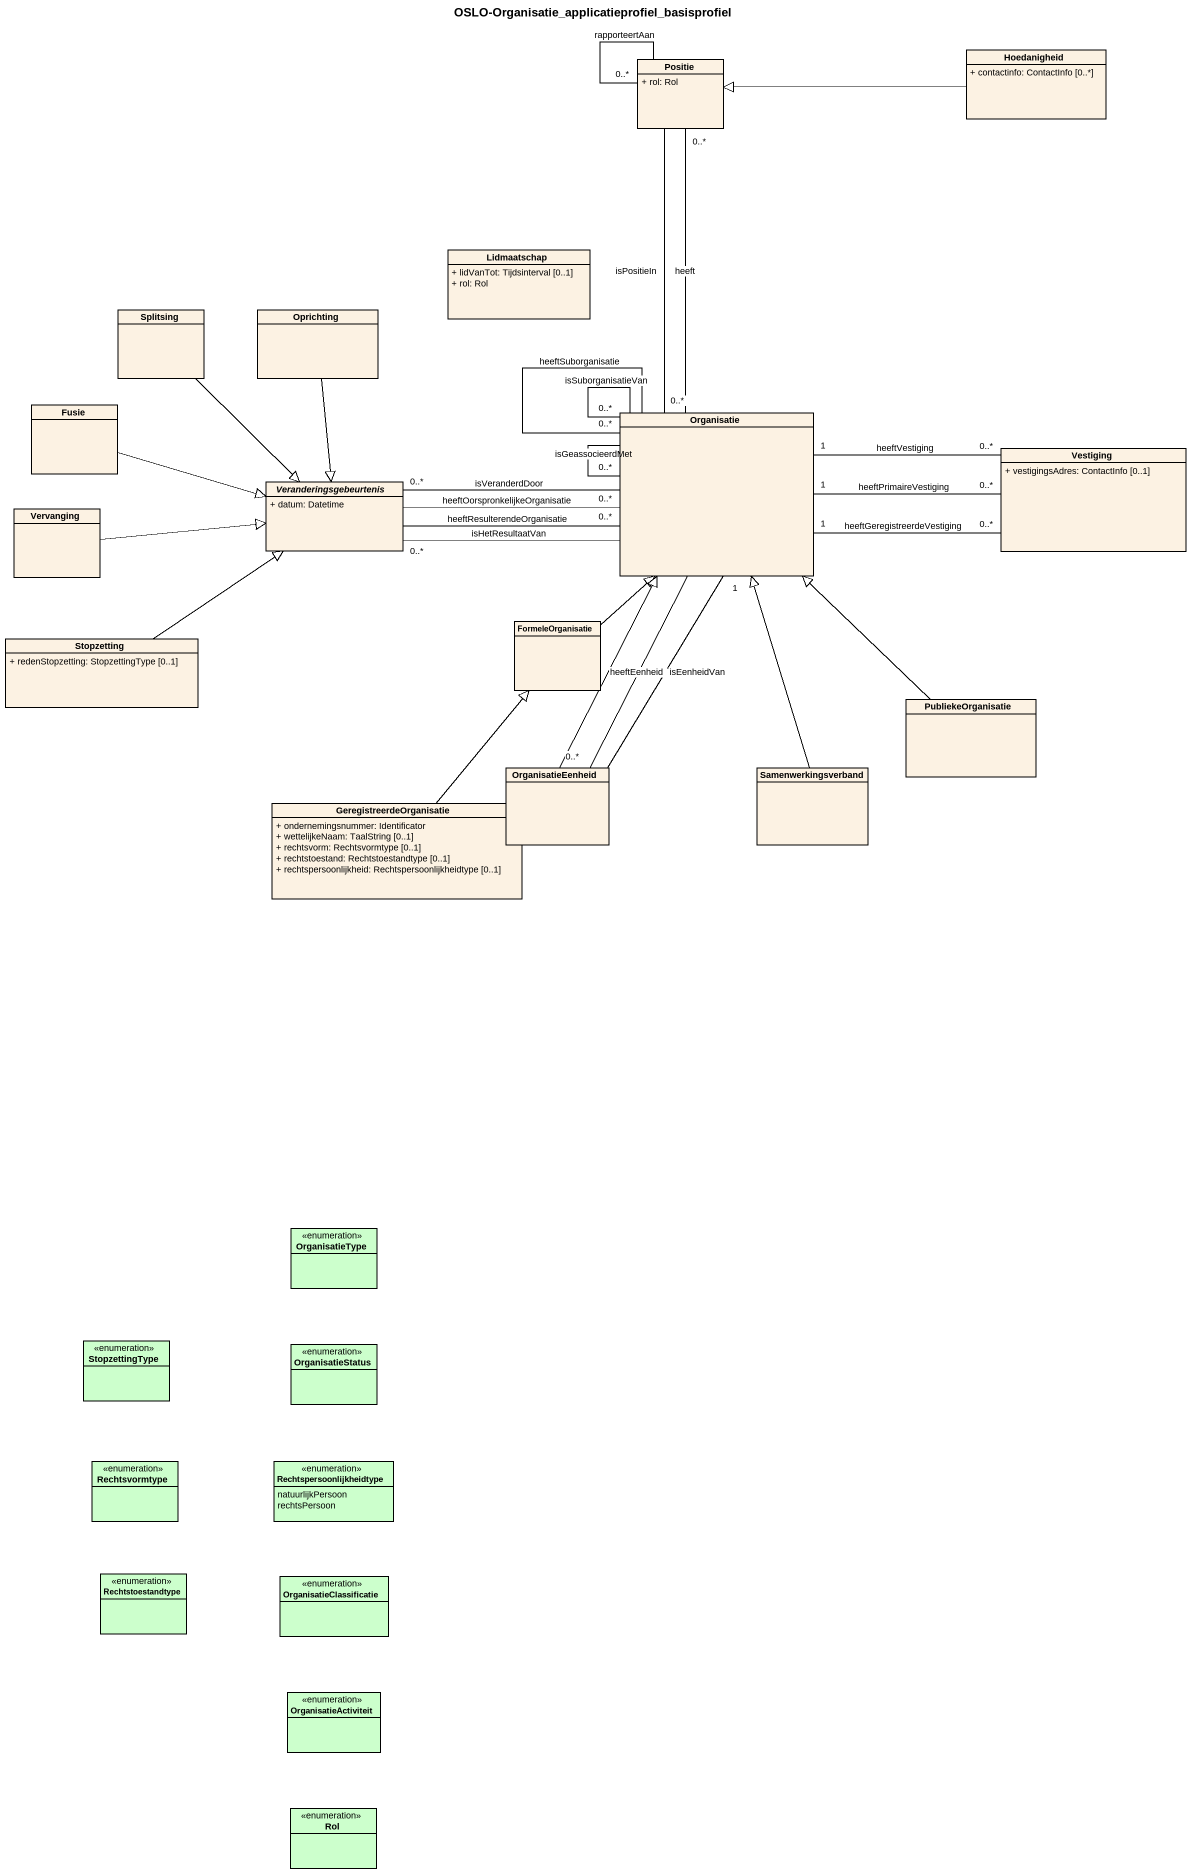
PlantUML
@startuml
title OSLO-Organisatie_applicatieprofiel_basisprofiel
hide circle
hide empty members
skinparam classAttributeIconSize 0
class Positie {
  + rol: Rol
}
class Hoedanigheid {
  + contactinfo: ContactInfo [0..*]
}
class Lidmaatschap {
  + lidVanTot: Tijdsinterval [0..1]
  + rol: Rol
}
class Splitsing
class Oprichting
class Fusie
class Organisatie
class Vestiging {
  + vestigingsAdres: ContactInfo [0..1]
}
abstract class Veranderingsgebeurtenis {
  + datum: Datetime
}
class Vervanging
class FormeleOrganisatie
class Stopzetting {
  + redenStopzetting: StopzettingType [0..1]
}
class PubliekeOrganisatie
class OrganisatieEenheid
class Samenwerkingsverband
class GeregistreerdeOrganisatie {
  + ondernemingsnummer: Identificator
  + wettelijkeNaam: TaalString [0..1]
  + rechtsvorm: Rechtsvormtype [0..1]
  + rechtstoestand: Rechtstoestandtype [0..1]
  + rechtspersoonlijkheid: Rechtspersoonlijkheidtype [0..1]
}
enum OrganisatieType #CCFFCC
enum StopzettingType #CCFFCC
enum OrganisatieStatus #CCFFCC
enum Rechtsvormtype #CCFFCC
enum Rechtspersoonlijkheidtype #CCFFCC {
  natuurlijkPersoon
  rechtsPersoon
}
enum Rechtstoestandtype #CCFFCC
enum OrganisatieClassificatie #CCFFCC
enum OrganisatieActiviteit #CCFFCC
enum Rol #CCFFCC
Positie -- "0..*" Positie : rapporteertAan
Positie -- "0..*" Organisatie : isPositieIn
Hoedanigheid -left-|> Positie
Splitsing --|> Veranderingsgebeurtenis
Oprichting --|> Veranderingsgebeurtenis
Fusie -right-|> Veranderingsgebeurtenis
Organisatie -up- "0..*" Positie : heeft
Organisatie -- "0..*" Organisatie : heeftSuborganisatie
Organisatie -- "0..*" Organisatie : isGeassocieerdMet
Organisatie -- "0..*" Organisatie : isSuborganisatieVan
Organisatie "1" -right- "0..*" Vestiging : heeftGeregistreerdeVestiging
Organisatie "1" -right- "0..*" Vestiging : heeftPrimaireVestiging
Organisatie "1" -right- "0..*" Vestiging : heeftVestiging
Organisatie -left- "0..*" Veranderingsgebeurtenis : isHetResultaatVan
Organisatie -left- "0..*" Veranderingsgebeurtenis : isVeranderdDoor
Organisatie -- "0..*" OrganisatieEenheid : heeftEenheid
Veranderingsgebeurtenis -right- "0..*" Organisatie : heeftResulterendeOrganisatie
Veranderingsgebeurtenis -right- "0..*" Organisatie : heeftOorspronkelijkeOrganisatie
Vervanging -right-|> Veranderingsgebeurtenis
FormeleOrganisatie -up-|> Organisatie
Stopzetting -up-|> Veranderingsgebeurtenis
PubliekeOrganisatie -up-|> Organisatie
OrganisatieEenheid -up-|> Organisatie
OrganisatieEenheid -up- "1" Organisatie : isEenheidVan
Samenwerkingsverband -up-|> Organisatie
GeregistreerdeOrganisatie -up-|> FormeleOrganisatie
@enduml
